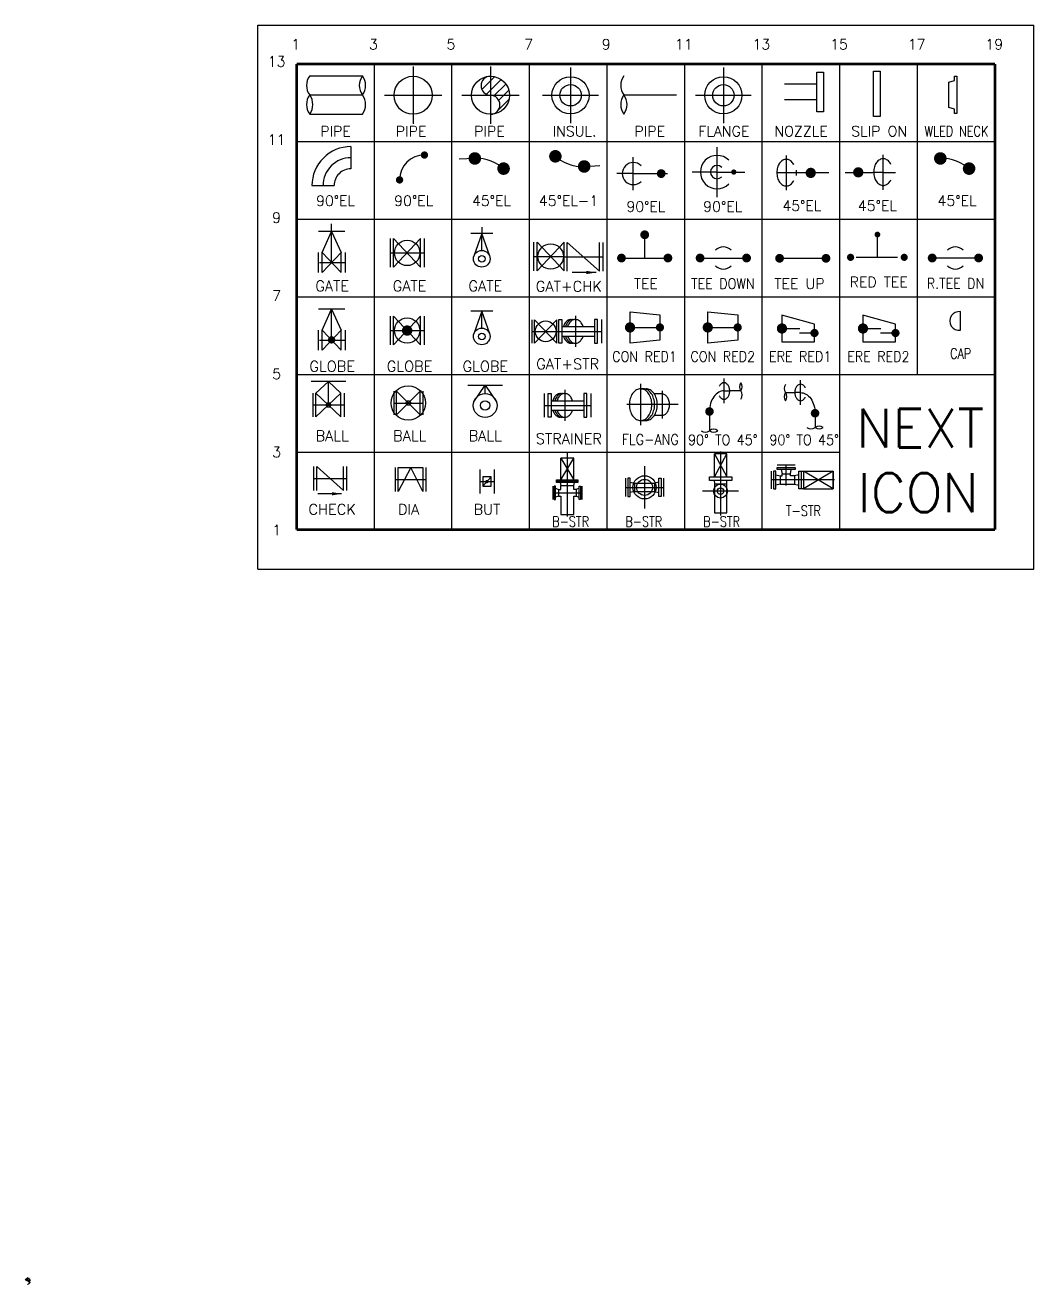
# Model space of a CAD drawing. Extents: x -6 to 78, y -18 to 167.
# Drawn here: x -6 to 19.99, y -18.44 to 14.01 of the extents above; entities that cross this region are included whole.
import ezdxf
from ezdxf.enums import TextEntityAlignment as Align

# ---------------------------------------------------------------- set-up
doc = ezdxf.new("R2010")
doc.units = 0
doc.header["$LTSCALE"] = 10
for name, pattern in [('CENTER', [0]), ('HIDDEN', [0]), ('PHANTOM', [0])]:
    doc.linetypes.add(name, pattern=pattern)
doc.layers.get('0').update_dxf_attribs({"linetype": 'CONTINUOUS'})
for name, color, linetype in [('100', 2, 'CONTINUOUS'), ('1E', 7, 'CONTINUOUS'), ('20', 1, 'CONTINUOUS'), ('21', 1, 'CENTER'), ('22', 1, 'PHANTOM'), ('2C', 7, 'CONTINUOUS'), ('30', 4, 'CONTINUOUS'), ('40', 7, 'CONTINUOUS'), ('44', 7, 'HIDDEN'), ('5C', 4, 'CONTINUOUS'), ('60', 3, 'CONTINUOUS'), ('80', 6, 'CONTINUOUS'), ('SYMBOLS', 1, 'CONTINUOUS'), ('TEXT', 7, 'CONTINUOUS')]:
    doc.layers.add(name, color=color, linetype=linetype)
doc.styles.get("Standard").update_dxf_attribs({"font": 'ROMANS'})

# ---------------------------------------------------------------- blocks, each defined once
blk = doc.blocks.new('*X')
at = {"color": 0}
for p, q in [((5950, 14350), (5950, 14350)), ((5993.8, 14350), (5993.8, 14350)), ((5840.6, 14306.2), (5840.6, 14306.2)), ((5884.4, 14306.2), (5884.4, 14306.2)), ((5928.1, 14306.2), (5928.1, 14306.2)), ((5971.9, 14306.2), (5971.9, 14306.2)), ((6015.6, 14306.2), (6015.6, 14306.2)), ((6059.4, 14306.2), (6059.4, 14306.2)), ((5818.8, 14262.5), (5818.8, 14262.5)), ((5862.5, 14262.5), (5862.5, 14262.5)), ((6037.5, 14262.5), (6037.5, 14262.5)), ((6081.2, 14262.5), (6081.2, 14262.5)), ((5796.9, 14218.8), (5796.9, 14218.8)), ((5840.6, 14218.8), (5840.6, 14218.8)), ((6059.4, 14218.8), (6059.4, 14218.8)), ((6103.1, 14218.8), (6103.1, 14218.8)), ((5818.8, 14175), (5818.8, 14175)), ((6081.2, 14175), (6081.2, 14175)), ((6125, 14175), (6125, 14175)), ((5796.9, 14131.2), (5796.9, 14131.2)), ((5840.6, 14131.2), (5840.6, 14131.2)), ((6059.4, 14131.2), (6059.4, 14131.2)), ((6103.1, 14131.2), (6103.1, 14131.2)), ((5818.8, 14087.5), (5818.8, 14087.5)), ((5862.5, 14087.5), (5862.5, 14087.5)), ((5906.2, 14087.5), (5906.2, 14087.5)), ((6037.5, 14087.5), (6037.5, 14087.5)), ((6081.2, 14087.5), (6081.2, 14087.5)), ((5884.4, 14043.8), (5884.4, 14043.8)), ((5928.1, 14043.8), (5928.1, 14043.8)), ((5971.9, 14043.8), (5971.9, 14043.8)), ((6015.6, 14043.8), (6015.6, 14043.8)), ((6059.4, 14043.8), (6059.4, 14043.8)), ((725.5, 2846.8), (750.2, 2871.6)), ((734.2, 2837.8), (762.5, 2866.2)), ((748.7, 2834.7), (771.5, 2857.5)), ((758, 2826.3), (777.2, 2845.5)), ((757, 2807.6), (777.7, 2828.3)), ((749.7, 2800.3), (752, 2802.6))]:
    blk.add_line(p, q, dxfattribs=at)

msp = doc.modelspace()

# ---------------------------------------------------------------- linework, layer by layer
at = {"color": 0}
for p, q in [((0, 14.007), (19.992, 14.007)), ((0, 0), (0, 14.007)), ((19.992, 0), (19.992, 14.007)), ((2.999, 1.012), (2.999, 13.008)), ((4.998, 1.012), (4.998, 13.008)), ((6.997, 1.012), (6.997, 13.008)), ((8.996, 1.012), (8.996, 13.008)), ((10.996, 1.012), (10.996, 13.008)), ((12.995, 1.012), (12.995, 13.008)), ((14.994, 1.012), (14.994, 13.008)), ((16.993, 5.011), (16.993, 13.008)), ((1, 11.008), (18.992, 11.008)), ((1, 9.009), (18.992, 9.009)), ((1, 7.01), (18.992, 7.01)), ((1, 5.011), (18.992, 5.011)), ((1, 3.012), (14.994, 3.012)), ((0, 0), (19.992, 0))]:
    msp.add_line(p, q, dxfattribs=at)
for points, const_width in [([(1, 1.012), (1, 13.008)], 0.0673), ([(1, 13.008), (18.992, 13.008)], 0.0673), ([(18.992, 1.012), (18.992, 13.008)], 0.0673), ([(1, 1.012), (18.992, 1.012)], 0.0666)]:
    msp.add_lwpolyline(points, dxfattribs=dict(at, const_width=const_width))
for points in [[(8.071, 6.428, 0.133256), (7.992, 6.406, 0.106756), (7.917, 6.338, 0.082524), (7.871, 6.243, 0.071352)], [(8.125, 6.428, 0.133256), (8.046, 6.406, 0.106756), (7.971, 6.338, 0.082524), (7.925, 6.243, 0.071352)], [(8.179, 6.428, 0.133256), (8.1, 6.406, 0.106756), (8.025, 6.338, 0.082524), (7.979, 6.243, 0.071352)], [(8.378, 6.243, 0.082524), (8.332, 6.338, 0.106756), (8.257, 6.406, 0.133256), (8.179, 6.428, 0.133256)], [(7.871, 5.999, 0.082524), (7.917, 5.904, 0.106756), (7.992, 5.835, 0.133256), (8.071, 5.814, 0.133256)], [(7.925, 5.999, 0.082524), (7.971, 5.904, 0.106756), (8.046, 5.835, 0.133256), (8.125, 5.814, 0.133256)], [(7.979, 5.999, 0.082524), (8.025, 5.904, 0.106756), (8.1, 5.835, 0.133256), (8.179, 5.814, 0.133256), (8.257, 5.835, 0.106756), (8.332, 5.904, 0.082524), (8.378, 5.999, 0.071352)], [(7.796, 4.521, 0.133256), (7.718, 4.5, 0.106756), (7.643, 4.431, 0.082524), (7.597, 4.336, 0.071352)], [(7.85, 4.521, 0.133256), (7.772, 4.5, 0.106756), (7.697, 4.431, 0.082524), (7.651, 4.336, 0.071352)], [(7.904, 4.521, 0.133256), (7.826, 4.5, 0.106756), (7.751, 4.431, 0.082524), (7.705, 4.336, 0.071352)], [(8.104, 4.336, 0.082524), (8.058, 4.431, 0.106756), (7.983, 4.5, 0.133256), (7.904, 4.521, 0.133256)], [(7.597, 4.092, 0.082524), (7.643, 3.997, 0.106756), (7.718, 3.929, 0.133256), (7.796, 3.907, 0.133256)], [(7.651, 4.092, 0.082524), (7.697, 3.997, 0.106756), (7.772, 3.929, 0.133256), (7.85, 3.907, 0.133256)], [(7.705, 4.092, 0.082524), (7.751, 3.997, 0.106756), (7.826, 3.929, 0.133256), (7.904, 3.907, 0.133256), (7.983, 3.929, 0.106756), (8.058, 3.997, 0.082524), (8.104, 4.092, 0.071352)]]:
    msp.add_lwpolyline(points, format="xyb", dxfattribs=at)
for centre, radius in [((3.844, 8.142), 0.327), ((5.766, 7.99), 0.215), ((7.542, 8.049), 0.327), ((5.766, 7.99), 0.0854), ((3.844, 6.142), 0.327), ((5.766, 5.991), 0.215), ((7.414, 6.121), 0.268), ((5.766, 5.991), 0.0854), ((5.853, 4.212), 0.307), ((5.853, 4.212), 0.122)]:
    msp.add_circle(centre, radius, dxfattribs=at)
msp.add_arc((4.29, 10.022), 0.641, 90, 180, dxfattribs=at)
at = {"layer": '100', "color": 0}
for p, q in [((2.394, 10.879), (2.394, 10.309)), ((1.391, 9.876), (1.96, 9.876)), ((18.102, 6.15), (18.102, 6.629))]:
    msp.add_line(p, q, dxfattribs=at)
for points in [[(16.034, 12.822), (16.034, 11.652), (15.863, 11.652), (15.863, 12.822), (16.034, 12.822)], [(18.011, 12.693), (18.011, 11.729), (17.952, 11.729), (17.952, 11.842), (17.806, 11.883), (17.806, 12.539), (17.952, 12.581), (17.952, 12.693), (18.011, 12.693)], [(9.587, 5.815), (9.587, 6.628), (10.357, 6.546), (10.357, 5.897), (9.587, 5.815)], [(11.59, 5.815), (11.59, 6.628), (12.361, 6.546), (12.361, 5.897), (11.59, 5.815)]]:
    msp.add_lwpolyline(points, dxfattribs=at)
for points in [[(13.613, 10.553, 0.133256), (13.524, 10.529, 0.106756), (13.441, 10.452, 0.082828), (13.389, 10.345, 0.071352), (13.37, 10.209, 0.071352), (13.389, 10.073, 0.082828), (13.441, 9.966, 0.106756), (13.524, 9.889, 0.133256), (13.613, 9.865, 0.133256), (13.701, 9.889, 0.106756), (13.785, 9.966, 0.035974), (13.812, 10.01, 0.071352)], [(13.812, 10.408, 0.035974), (13.785, 10.452, 0.106756), (13.701, 10.529, 0.133256), (13.613, 10.553, 0.133256)], [(16.109, 10.567, 0.133256), (16.02, 10.543, 0.106756), (15.937, 10.467, 0.082828), (15.885, 10.36, 0.071352), (15.865, 10.223, 0.071352), (15.885, 10.087, 0.082828), (15.937, 9.98, 0.106756), (16.02, 9.903, 0.133256), (16.109, 9.879, 0.133256), (16.197, 9.903, 0.106756), (16.281, 9.98, 0.035974), (16.307, 10.024, 0.071352)], [(16.307, 10.422, 0.035974), (16.281, 10.467, 0.106756), (16.197, 10.543, 0.133256), (16.109, 10.567, 0.133256)]]:
    msp.add_lwpolyline(points, format="xyb", dxfattribs=at)
for points, const_width in [([(10.334, 10.185, 1), (10.447, 10.185, 1)], 0.113), ([(12.227, 10.224, 1), (12.294, 10.224, 1)], 0.0679), ([(9.521, 6.222, 1), (9.653, 6.222, 1)], 0.132), ([(10.305, 6.222, 1), (10.41, 6.222, 1)], 0.106), ([(11.524, 6.222, 1), (11.656, 6.222, 1)], 0.132), ([(12.308, 6.222, 1), (12.414, 6.222, 1)], 0.106)]:
    msp.add_lwpolyline(points, format="xyb", close=True, dxfattribs=dict(at, const_width=const_width))
for centre in [(3.998, 12.203), (5.991, 12.203)]:
    msp.add_circle(centre, 0.491, dxfattribs=at)
for centre, radius, start, end in [((2.394, 9.876), 1.003, 89.9999, 180), ((9.672, 10.185), 0.285, 45, 315), ((11.83, 10.224), 0.43, 45, 315), ((11.83, 10.224), 0.171, 45, 315), ((2.394, 9.876), 0.433, 89.9998, 180), ((18.07, 6.389), 0.242, 82.4359, 277.5641)]:
    msp.add_arc(centre, radius, start, end, dxfattribs=at)
at = {"layer": '1E', "color": 0}
for p, q in [((12.01, 4.271), (12.01, 4.906)), ((12.01, 4.589), (12.16, 4.589)), ((13.979, 4.544), (13.829, 4.544)), ((13.979, 4.227), (13.979, 4.861))]:
    msp.add_line(p, q, dxfattribs=at)
at = {"layer": '1E', "color": 0, "const_width": 0.11}
for points in [[(11.579, 4.057, 1), (11.689, 4.057, 1)], [(14.3, 4.012, 1), (14.41, 4.012, 1)]]:
    msp.add_lwpolyline(points, format="xyb", close=True, dxfattribs=at)
at = {"layer": '20', "color": 0}
for p, q in [((1.657, 8.155), (1.896, 8.693)), ((1.896, 7.897), (1.896, 8.693)), ((1.896, 8.693), (2.144, 8.155)), ((5.766, 8.644), (5.562, 8.057)), ((5.971, 8.057), (5.766, 8.644)), ((5.766, 8.205), (5.766, 8.644)), ((1.657, 6.155), (1.896, 6.694)), ((1.896, 6.694), (2.144, 6.155)), ((1.896, 5.898), (1.896, 6.694)), ((5.766, 6.645), (5.562, 6.058)), ((5.766, 6.206), (5.766, 6.645)), ((5.971, 6.058), (5.766, 6.645)), ((13.502, 6.195), (13.959, 6.195)), ((15.59, 6.195), (16.046, 6.195)), ((14.34, 6.078), (13.95, 6.078)), ((16.428, 6.078), (16.038, 6.078)), ((1.493, 4.533), (1.816, 4.832)), ((1.816, 4.832), (2.138, 4.533)), ((1.816, 4.226), (1.816, 4.832)), ((5.561, 4.306), (5.853, 4.733)), ((5.853, 4.733), (6.144, 4.306)), ((5.853, 4.519), (5.853, 4.733)), ((9.859, 4.644), (10, 4.644)), ((10.411, 4.509), (10.214, 4.509)), ((10.411, 3.958), (10.214, 3.958)), ((9.859, 3.824), (10, 3.824))]:
    msp.add_line(p, q, dxfattribs=at)
for points in [[(3.496, 8.51), (4.192, 7.773), (4.192, 8.51), (3.496, 7.773), (3.496, 8.51)], [(1.657, 8.155), (2.144, 7.639), (2.144, 8.155), (1.657, 7.639), (1.657, 8.155)], [(7.194, 8.417), (7.89, 7.681), (7.89, 8.417), (7.194, 7.681), (7.194, 8.417)], [(7.969, 7.675), (7.969, 8.412), (8.796, 7.675), (8.796, 8.412)], [(3.496, 6.511), (4.192, 5.774), (4.192, 6.511), (3.496, 5.774), (3.496, 6.511)], [(7.129, 6.422), (7.699, 5.819), (7.699, 6.422), (7.129, 5.819), (7.129, 6.422)], [(1.657, 6.155), (2.144, 5.64), (2.144, 6.155), (1.657, 5.64), (1.657, 6.155)], [(3.571, 4.582), (4.176, 3.968), (4.176, 4.582), (3.571, 3.968), (3.571, 4.582)], [(1.493, 4.533), (2.138, 3.919), (2.138, 4.533), (1.493, 3.919), (1.493, 4.533)], [(1.514, 2.026), (1.514, 2.64), (2.204, 2.026), (2.204, 2.64)], [(3.615, 2.611), (4.245, 2.611), (4.245, 1.997), (3.935, 2.611), (3.615, 1.997), (3.615, 2.611)], [(6.009, 2.375), (5.794, 2.375), (5.794, 2.131), (6.009, 2.131), (6.009, 2.375), (5.794, 2.131)]]:
    msp.add_lwpolyline(points, dxfattribs=at)
msp.add_lwpolyline([(9.859, 4.644, 0.133256), (9.754, 4.615, 0.106756), (9.654, 4.524, 0.082828), (9.593, 4.396, 0.071352), (9.569, 4.234, 0.071352), (9.593, 4.071, 0.082828), (9.654, 3.944, 0.106756), (9.754, 3.852, 0.133256), (9.859, 3.824, 0.133256), (9.965, 3.852, 0.106756), (10.064, 3.944, 0.082828), (10.126, 4.071, 0.071352), (10.149, 4.234, 0.071352), (10.126, 4.396, 0.082828), (10.064, 4.524, 0.106756), (9.965, 4.615, 0.133256)], format="xyb", close=True, dxfattribs=at)
for points in [[(9.93, 3.824, 0.133256), (10.035, 3.852, 0.106756), (10.135, 3.944, 0.082828), (10.196, 4.071, 0.071352), (10.219, 4.234, 0.071352), (10.196, 4.396, 0.082828), (10.135, 4.524, 0.106756), (10.035, 4.615, 0.133256), (9.93, 4.644, 0.133256)], [(10, 3.824, 0.133256), (10.105, 3.852, 0.106756), (10.205, 3.944, 0.082828), (10.266, 4.071, 0.071352), (10.29, 4.234, 0.071352), (10.266, 4.396, 0.082828), (10.205, 4.524, 0.106756), (10.105, 4.615, 0.133256), (10, 4.644, 0.133256)], [(10.411, 3.958, 0.133256), (10.481, 3.977, 0.106756), (10.548, 4.039, 0.082828), (10.59, 4.124, 0.071352), (10.606, 4.234, 0.071352), (10.59, 4.343, 0.082828), (10.548, 4.429, 0.106756), (10.481, 4.49, 0.133256), (10.411, 4.509, 0.133256)]]:
    msp.add_lwpolyline(points, format="xyb", dxfattribs=at)
at = {"layer": '20', "color": 0, "const_width": 0.0436}
msp.add_lwpolyline([(5.878, 2.253, 1), (5.922, 2.253, 1)], format="xyb", close=True, dxfattribs=at)
at = {"layer": '20', "color": 0}
for centre, radius in [((3.873, 4.275), 0.444), ((1.816, 4.226), 0.0582), ((3.873, 4.275), 0.0582)]:
    msp.add_circle(centre, radius, dxfattribs=at)
for centre, start, end in [((1.66, 12.456), 143.1303, 216.8701), ((3.02, 12.456), 143.1299, 216.8697), ((2.365, 12.456), 323.1299, 36.8697), ((9.756, 12.456), 143.1303, 216.8701), ((1.66, 11.964), 143.1299, 216.8697), ((1.005, 11.964), 323.1299, 36.8697), ((2.365, 11.964), 323.1303, 36.8701), ((9.756, 11.964), 143.1299, 216.8697), ((9.101, 11.964), 323.1299, 36.8697)]:
    msp.add_arc(centre, 0.409, start, end, dxfattribs=at)
at = {"layer": '21', "color": 0}
for p, q in [((3.998, 12.94), (3.998, 11.466)), ((5.991, 12.94), (5.991, 11.466)), ((8.054, 12.92), (8.054, 11.484)), ((11.993, 12.92), (11.993, 11.484)), ((1.333, 12.21), (2.693, 12.21)), ((3.261, 12.203), (4.735, 12.203)), ((5.254, 12.203), (6.728, 12.203)), ((7.335, 12.202), (8.772, 12.202)), ((9.429, 12.21), (10.788, 12.21)), ((11.275, 12.202), (12.711, 12.202)), ((11.83, 9.579), (11.83, 10.869)), ((9.672, 9.758), (9.672, 10.612)), ((13.608, 10.65), (13.608, 9.756)), ((16.104, 10.665), (16.104, 9.77)), ((9.672, 10.185), (9.245, 10.185)), ((11.83, 10.224), (11.185, 10.224)), ((13.608, 10.203), (13.365, 10.203)), ((16.104, 10.217), (15.84, 10.217)), ((3.404, 8.142), (4.284, 8.142)), ((1.584, 7.897), (2.246, 7.897)), ((7.102, 8.049), (7.89, 8.049)), ((7.891, 8.044), (8.889, 8.044)), ((8.179, 6.52), (8.179, 5.722)), ((9.587, 6.222), (10.357, 6.222)), ((11.59, 6.222), (12.361, 6.222)), ((1.584, 5.898), (2.246, 5.898)), ((3.404, 6.142), (4.284, 6.142)), ((7.054, 6.121), (7.699, 6.121)), ((7.652, 6.121), (8.848, 6.121)), ((7.904, 4.613), (7.904, 3.815)), ((9.859, 4.767), (9.859, 3.701)), ((9.859, 4.767), (9.859, 3.701)), ((10.411, 4.592), (10.411, 3.875)), ((1.412, 4.226), (2.219, 4.226)), ((3.502, 4.275), (4.245, 4.275)), ((10.824, 4.234), (9.501, 4.234)), ((7.378, 4.214), (8.574, 4.214)), ((7.971, 3.018), (7.971, 1.35)), ((11.92, 3.027), (11.92, 1.377)), ((9.962, 2.645), (9.962, 1.562)), ((13.611, 2.153), (13.611, 2.679)), ((1.436, 2.333), (2.28, 2.333)), ((3.535, 2.304), (4.326, 2.304)), ((14.858, 2.293), (13.226, 2.293)), ((5.713, 2.253), (6.087, 2.253)), ((7.594, 1.964), (8.348, 1.964)), ((9.472, 2.103), (10.452, 2.103)), ((12.386, 2.008), (11.455, 2.008))]:
    msp.add_line(p, q, dxfattribs=at)
for points, const_width in [([(3.777, 6.142, 1), (3.911, 6.142, 1)], 0.135), ([(1.849, 5.902, 1), (1.944, 5.902, 1)], 0.0942)]:
    msp.add_lwpolyline(points, format="xyb", close=True, dxfattribs=dict(at, const_width=const_width))
msp.add_arc((2.394, 9.876), 0.718, 89.9998, 180, dxfattribs=at)
at = {"layer": '22', "color": 0}
for p, q in [((11.762, 2.373), (11.762, 2.966)), ((11.762, 2.966), (12.079, 2.373)), ((12.079, 2.966), (11.762, 2.966)), ((11.762, 2.373), (12.079, 2.966)), ((12.079, 2.373), (12.079, 2.966)), ((7.806, 2.301), (7.806, 2.859)), ((7.806, 2.859), (8.136, 2.301)), ((8.136, 2.859), (7.806, 2.859)), ((7.806, 2.301), (8.136, 2.859)), ((8.136, 2.301), (8.136, 2.859))]:
    msp.add_line(p, q, dxfattribs=at)
msp.add_lwpolyline([(14.825, 2.063), (14.055, 2.523), (14.825, 2.523), (14.055, 2.063), (14.825, 2.063), (14.825, 2.523), (14.825, 2.063)], dxfattribs=at)
at = {"layer": '2C', "color": 0}
for centre, start, end in [((12.583, 4.694), 143.1299, 216.8697), ((12.301, 4.694), 323.1299, 36.8697), ((12.301, 4.483), 323.1303, 36.8701), ((13.731, 4.65), 143.1303, 216.8701), ((13.731, 4.439), 143.1299, 216.8697), ((13.449, 4.439), 323.1299, 36.8697), ((11.74, 3.422), 53.1299, 126.8697), ((14.249, 3.786), 233.1303, 306.8701), ((14.46, 3.505), 53.1299, 126.8697), ((14.46, 3.786), 233.1299, 306.8697), ((11.528, 3.704), 233.1303, 306.8701), ((11.74, 3.704), 233.1299, 306.8697)]:
    msp.add_arc(centre, 0.176, start, end, dxfattribs=at)
at = {"layer": '30', "color": 0}
for p, q in [((5.583, 10.574), (5.182, 10.553)), ((8.41, 10.368), (8.812, 10.39)), ((9.672, 10.185), (10.553, 10.185)), ((11.83, 10.224), (12.545, 10.224)), ((13.608, 10.217), (14.71, 10.217)), ((15.132, 10.217), (15.84, 10.217)), ((16.104, 10.217), (16.431, 10.217)), ((9.965, 8.01), (9.965, 8.636)), ((15.963, 8.03), (15.963, 8.656)), ((9.414, 8.01), (10.483, 8.01)), ((11.372, 8.01), (12.602, 8.01)), ((13.415, 8.003), (14.655, 8.003)), ((15.411, 8.03), (16.481, 8.03)), ((17.352, 8.011), (18.582, 8.011))]:
    msp.add_line(p, q, dxfattribs=at)
for points, const_width in [([(14.177, 10.203, 1), (14.309, 10.203, 1)], 0.132), ([(15.402, 10.217, 1), (15.534, 10.217, 1)], 0.132), ([(15.925, 8.614, 1), (15.999, 8.614, 1)], 0.0739), ([(11.336, 8.01, 1), (11.449, 8.01, 1)], 0.113), ([(12.533, 8.01, 1), (12.646, 8.01, 1)], 0.113), ([(13.384, 8.003, 1), (13.497, 8.003, 1)], 0.113), ([(14.581, 8.003, 1), (14.694, 8.003, 1)], 0.113), ([(15.224, 8.028, 1), (15.317, 8.028, 1)], 0.0924), ([(16.607, 8.028, 1), (16.699, 8.028, 1)], 0.0924), ([(17.316, 8.011, 1), (17.43, 8.011, 1)], 0.113), ([(18.513, 8.011, 1), (18.626, 8.011, 1)], 0.113)]:
    msp.add_lwpolyline(points, format="xyb", close=True, dxfattribs=dict(at, const_width=const_width))
msp.add_lwpolyline([(14.104, 4.67, 0.035974), (14.087, 4.697, 0.106756), (14.036, 4.745, 0.133256), (13.982, 4.759, 0.133256), (13.927, 4.745, 0.106756), (13.876, 4.697, 0.082828), (13.844, 4.632, 0.071352), (13.832, 4.548, 0.071352), (13.844, 4.464, 0.082828), (13.876, 4.398, 0.106756), (13.927, 4.351, 0.133256), (13.982, 4.336, 0.133256), (14.036, 4.351, 0.106756), (14.087, 4.398, 0.035974), (14.104, 4.426, 0.071352)], format="xyb", dxfattribs=at)
for centre, start, end in [((5.638, 9.55), 45, 93.0667), ((8.356, 11.393), 225, 273.0667), ((17.633, 9.55), 45, 93.0667)]:
    msp.add_arc(centre, 1.026, start, end, dxfattribs=at)
at = {"layer": '40', "color": 0}
for p, q in [((14.402, 12.487), (13.564, 12.487)), ((14.402, 12.081), (13.564, 12.081)), ((13.871, 10.272), (13.871, 10.134)), ((15.84, 10.217), (15.84, 10.217)), ((1.896, 8.693), (1.896, 8.89)), ((5.766, 8.808), (5.766, 8.644)), ((2.236, 8.693), (1.557, 8.693)), ((6.049, 8.644), (5.484, 8.644)), ((2.236, 6.694), (1.557, 6.694)), ((6.049, 6.645), (5.484, 6.645)), ((7.753, 5.814), (7.753, 6.428)), ((7.753, 6.428), (7.831, 6.428)), ((7.831, 6.428), (7.831, 5.814)), ((7.831, 6.243), (8.67, 6.243)), ((8.67, 6.428), (8.67, 5.814)), ((8.747, 6.428), (8.67, 6.428)), ((8.747, 5.814), (8.747, 6.428)), ((7.831, 5.999), (8.67, 5.999)), ((7.831, 5.814), (7.753, 5.814)), ((8.67, 5.814), (8.747, 5.814)), ((2.26, 4.832), (1.371, 4.832)), ((5.408, 4.733), (6.297, 4.733)), ((7.479, 4.521), (7.556, 4.521)), ((7.479, 3.907), (7.479, 4.521)), ((7.556, 4.521), (7.556, 3.907)), ((7.556, 4.336), (8.396, 4.336)), ((8.473, 4.521), (8.396, 4.521)), ((8.396, 4.521), (8.396, 3.907)), ((8.473, 3.907), (8.473, 4.521)), ((7.556, 3.907), (7.479, 3.907)), ((7.556, 4.092), (8.396, 4.092)), ((8.396, 3.907), (8.473, 3.907)), ((13.456, 2.401), (13.504, 2.401)), ((13.504, 2.401), (13.504, 2.449)), ((13.719, 2.401), (13.719, 2.449)), ((13.828, 2.401), (13.719, 2.401)), ((13.997, 2.523), (13.997, 2.063)), ((7.696, 2.265), (8.246, 2.265)), ((7.747, 2.05), (7.806, 2.05)), ((7.806, 2.05), (7.806, 2.151)), ((8.136, 2.05), (8.136, 2.151)), ((8.196, 2.05), (8.136, 2.05)), ((9.704, 2.213), (10.219, 2.213)), ((9.704, 1.994), (10.219, 1.994)), ((11.762, 2.197), (11.762, 1.443)), ((12.079, 1.443), (12.079, 2.197)), ((13.456, 2.185), (13.828, 2.185)), ((7.747, 1.878), (7.806, 1.878)), ((7.806, 1.878), (7.806, 1.406)), ((8.136, 1.406), (8.136, 1.878)), ((8.136, 1.878), (8.196, 1.878)), ((7.806, 1.406), (8.136, 1.406)), ((11.762, 1.443), (12.079, 1.443))]:
    msp.add_line(p, q, dxfattribs=at)
for points in [[(14.402, 12.796), (14.573, 12.796), (14.573, 11.772), (14.402, 11.772), (14.402, 12.796)], [(13.481, 2.56), (13.504, 2.449), (13.719, 2.449), (13.742, 2.56), (13.381, 2.56), (13.381, 2.618), (13.842, 2.618), (13.842, 2.56), (13.742, 2.56)], [(7.784, 2.229), (7.806, 2.151), (8.136, 2.151), (8.158, 2.229), (7.696, 2.229), (7.696, 2.301), (8.246, 2.301), (8.246, 2.229), (8.158, 2.229)], [(9.591, 2.236), (9.704, 2.213), (9.704, 1.994), (9.591, 1.971), (9.591, 2.336), (9.533, 2.336), (9.533, 1.871), (9.591, 1.871), (9.591, 1.971)], [(10.332, 2.236), (10.219, 2.213), (10.219, 1.994), (10.332, 1.971), (10.332, 2.336), (10.39, 2.336), (10.39, 1.871), (10.332, 1.871), (10.332, 1.971)], [(11.758, 2.283), (11.762, 2.197), (12.079, 2.197), (12.083, 2.283), (11.634, 2.283), (11.634, 2.373), (12.207, 2.373), (12.207, 2.283), (12.083, 2.283)], [(13.345, 2.424), (13.456, 2.401), (13.456, 2.185), (13.345, 2.163), (13.345, 2.523), (13.287, 2.523), (13.287, 2.063), (13.345, 2.063), (13.345, 2.163)], [(13.939, 2.424), (13.828, 2.401), (13.828, 2.185), (13.939, 2.163), (13.939, 2.523), (14.055, 2.523), (14.055, 2.063), (13.939, 2.063), (13.939, 2.163)], [(7.668, 2.081), (7.747, 2.05), (7.747, 1.878), (7.668, 1.847), (7.668, 2.136), (7.632, 2.136), (7.632, 1.792), (7.668, 1.792), (7.668, 1.847)], [(8.274, 2.081), (8.196, 2.05), (8.196, 1.878), (8.274, 1.847), (8.274, 2.136), (8.31, 2.136), (8.31, 1.792), (8.274, 1.792), (8.274, 1.847)]]:
    msp.add_lwpolyline(points, dxfattribs=at)
for points, const_width in [([(4.243, 10.663, 1), (4.337, 10.663, 1)], 0.0942), ([(5.531, 10.632, 1), (5.645, 10.517, 1)], 0.162), ([(7.721, 10.573, 1), (7.607, 10.687, 1)], 0.162), ([(17.526, 10.632, 1), (17.64, 10.517, 1)], 0.162), ([(6.272, 10.37, 1), (6.386, 10.256, 1)], 0.162), ([(8.463, 10.311, 1), (8.348, 10.425, 1)], 0.162), ([(18.267, 10.37, 1), (18.381, 10.256, 1)], 0.162), ([(3.601, 10.022, 1), (3.695, 10.022, 1)], 0.0942), ([(9.908, 8.608, 1), (10.022, 8.608, 1)], 0.113), ([(9.31, 8.01, 1), (9.423, 8.01, 1)], 0.113), ([(10.507, 8.01, 1), (10.62, 8.01, 1)], 0.113)]:
    msp.add_lwpolyline(points, format="xyb", close=True, dxfattribs=dict(at, const_width=const_width))
for centre, radius in [((8.054, 12.202), 0.479), ((11.993, 12.202), 0.479), ((8.054, 12.202), 0.276), ((11.993, 12.202), 0.276), ((9.962, 2.103), 0.299), ((11.92, 2.008), 0.179), ((11.92, 2.008), 0.0839)]:
    msp.add_circle(centre, radius, dxfattribs=at)
for centre, radius, start, end in [((5.993, 12.449), 0.246, 90.5765, 269.4239), ((5.988, 11.957), 0.246, 270.5754, 89.4242), ((11.991, 8.01), 0.285, 45, 134.9997), ((17.971, 8.011), 0.285, 45, 134.9997), ((11.991, 8.01), 0.285, 225.0003, 315), ((17.971, 8.011), 0.285, 225.0003, 315)]:
    msp.add_arc(centre, radius, start, end, dxfattribs=at)
at = {"layer": '44', "color": 0}
msp.add_circle((9.962, 2.103), 0.206, dxfattribs=at)
at = {"layer": '5C', "color": 0}
for p, q in [((12.442, 4.589), (12.16, 4.589)), ((13.59, 4.544), (13.829, 4.544)), ((11.634, 4.057), (11.634, 3.563)), ((14.355, 4.012), (14.355, 3.645))]:
    msp.add_line(p, q, dxfattribs=at)
for points in [[(12.01, 4.589, 0.133256), (11.874, 4.552, 0.106756), (11.744, 4.433, 0.082828), (11.664, 4.267, 0.071352), (11.634, 4.057, 0.071352)], [(11.885, 4.463, 0.035974), (11.902, 4.435, 0.106756), (11.953, 4.388, 0.133256), (12.007, 4.374, 0.133256), (12.062, 4.388, 0.106756), (12.113, 4.435, 0.082828), (12.145, 4.501, 0.071352), (12.157, 4.585, 0.071352), (12.145, 4.669, 0.082828), (12.113, 4.734, 0.106756), (12.062, 4.782, 0.133256), (12.007, 4.796, 0.133256), (11.953, 4.782, 0.106756), (11.902, 4.734, 0.035974), (11.885, 4.707, 0.071352)], [(13.979, 4.544, -0.133256), (14.115, 4.507, -0.106756), (14.245, 4.388, -0.082828), (14.325, 4.223, -0.071352), (14.355, 4.012, -0.071352)]]:
    msp.add_lwpolyline(points, format="xyb", dxfattribs=at)
at = {"layer": '60', "color": 0}
for p, q in [((1.333, 12.701), (2.693, 12.701)), ((1.333, 11.718), (2.693, 11.718)), ((3.404, 8.51), (3.404, 7.773)), ((4.284, 8.51), (4.284, 7.773)), ((1.547, 8.155), (1.547, 7.639)), ((2.246, 8.155), (2.246, 7.639)), ((7.102, 8.417), (7.102, 7.681)), ((8.889, 8.412), (8.889, 7.675)), ((3.404, 6.511), (3.404, 5.774)), ((4.284, 6.511), (4.284, 5.774)), ((7.054, 6.422), (7.054, 5.819)), ((8.848, 6.428), (8.848, 5.814)), ((1.547, 6.155), (1.547, 5.64)), ((2.246, 6.155), (2.246, 5.64)), ((3.502, 4.582), (3.502, 3.968)), ((4.245, 4.582), (4.245, 3.968)), ((1.412, 4.533), (1.412, 3.919)), ((2.219, 4.533), (2.219, 3.919)), ((7.378, 4.521), (7.378, 3.907)), ((8.574, 4.521), (8.574, 3.907)), ((1.433, 2.64), (1.433, 2.026)), ((2.28, 2.64), (2.28, 2.026)), ((3.535, 2.611), (3.535, 1.997)), ((4.326, 2.611), (4.326, 1.997)), ((13.842, 2.679), (13.381, 2.679)), ((5.713, 2.56), (5.713, 1.946)), ((6.087, 2.56), (6.087, 1.946)), ((9.472, 2.336), (9.472, 1.871)), ((10.452, 2.336), (10.452, 1.871)), ((13.226, 2.523), (13.226, 2.063)), ((7.594, 2.136), (7.594, 1.792)), ((8.348, 2.136), (8.348, 1.792))]:
    msp.add_line(p, q, dxfattribs=at)
for points in [[(13.502, 6.539), (13.502, 5.851), (14.34, 5.851), (14.34, 6.305), (13.502, 6.539)], [(15.59, 6.539), (15.59, 5.851), (16.428, 5.851), (16.428, 6.305), (15.59, 6.539)]]:
    msp.add_lwpolyline(points, dxfattribs=at)
for points, const_width in [([(13.436, 6.195, 1), (13.568, 6.195, 1)], 0.132), ([(14.287, 6.078, 1), (14.393, 6.078, 1)], 0.106), ([(15.524, 6.195, 1), (15.656, 6.195, 1)], 0.132), ([(16.375, 6.078, 1), (16.48, 6.078, 1)], 0.106)]:
    msp.add_lwpolyline(points, format="xyb", close=True, dxfattribs=dict(at, const_width=const_width))
at = {"layer": 'SYMBOLS', "color": 0}
for p, q in [((8.711, 7.638), (8.099, 7.638)), ((2.156, 1.938), (1.544, 1.938))]:
    msp.add_line(p, q, dxfattribs=at)
for points in [[(8.465, 7.597), (8.465, 7.679), (8.711, 7.638)], [(1.909, 1.897), (1.909, 1.979), (2.156, 1.938)]]:
    msp.add_solid(points, dxfattribs=at)

# ---------------------------------------------------------------- block references
at = {"color": 0, "xscale": 0.01346257404415725, "yscale": 0.01346257404415725, "zscale": 0.01346257404415725}
msp.add_blockref('*X', (-4, -25.977), dxfattribs=at)
at = {"layer": '80', "color": 0, "xscale": 0.002692514808831449, "yscale": 0.002692514808831449, "zscale": 0.002692514808831449}
msp.add_blockref('*X', (-7.952, -25.977), dxfattribs=at)

# ---------------------------------------------------------------- texts
at = {"color": 0}
for s, height, p in [('1', 0.267, (0.973, 13.515)), ('3', 0.267, (2.973, 13.515)), ('5', 0.267, (4.973, 13.515)), ('7', 0.267, (6.973, 13.515)), ('9', 0.267, (8.973, 13.515)), ('11', 0.2666, (10.973, 13.515)), ('13', 0.2666, (12.973, 13.515)), ('15', 0.2666, (14.973, 13.515)), ('17', 0.2666, (16.973, 13.515)), ('19', 0.2666, (18.973, 13.515)), ('13', 0.2666, (0.479, 13.072)), ('PIPE', 0.2666, (1.999, 11.275)), ('PIPE', 0.2666, (3.945, 11.275)), ('PIPE', 0.2666, (5.964, 11.275)), ('INSUL.', 0.2666, (8.157, 11.275)), ('PIPE', 0.2666, (10.095, 11.275)), ('FLANGE ', 0.2666, (12.096, 11.275)), ('NOZZLE', 0.2666, (13.994, 11.275)), ('SLIP ON', 0.2666, (16.007, 11.275)), ('11', 0.2666, (0.479, 11.061)), ('90%%DEL', 0.2666, (1.999, 9.486)), ('90%%DEL', 0.2666, (4.012, 9.486)), ('45%%DEL', 0.2666, (6.018, 9.486)), ('45%%DEL-1', 0.2666, (8.003, 9.486)), ('90%%DEL', 0.2666, (9.996, 9.336)), ('90%%DEL', 0.2666, (11.975, 9.336)), ('45%%DEL', 0.2666, (14.015, 9.356)), ('45%%DEL', 0.2666, (15.96, 9.356)), ('45%%DEL', 0.2666, (18.013, 9.486)), ('9', 0.267, (0.479, 9.049)), ('TEE', 0.2666, (9.996, 7.35)), ('TEE UP', 0.2666, (13.954, 7.35)), ('RED TEE', 0.2666, (15.994, 7.391)), ('7', 0.267, (0.479, 7.037)), ('5', 0.267, (0.479, 5.026)), ('3', 0.267, (0.479, 3.014)), ('1', 0.267, (0.479, 1.003))]:
    msp.add_text(s, height=height, dxfattribs=at).set_placement(p, align=Align.MIDDLE)
for s, height, width, p in [('WLED NECK', 0.2666, 0.8, (17.999, 11.275)), ('TEE DOWN', 0.2666, 0.9, (11.982, 7.35)), ('R.TEE DN', 0.2666, 0.9, (17.975, 7.355)), ('CON RED1', 0.2666, 0.9, (9.96, 5.473)), ('CON RED2', 0.2666, 0.9, (11.976, 5.473)), ('ERE RED1', 0.2666, 0.9, (13.971, 5.473)), ('ERE RED2', 0.2666, 0.9, (15.986, 5.473)), ('CAP', 0.2666, 0.8, (18.107, 5.549)), ('FLG-ANG', 0.2666, 0.9, (10.109, 3.336)), ('90%%D TO 45%%D', 0.26656, 0.9, (11.976, 3.327)), ('90%%D TO 45%%D', 0.26656, 0.9, (14.074, 3.327)), ('T-STR', 0.2666, 0.8, (14.055, 1.5)), ('B-STR', 0.2666, 0.8, (8.057, 1.222)), ('B-STR', 0.2666, 0.8, (9.94, 1.222)), ('B-STR', 0.2666, 0.8, (11.947, 1.222))]:
    msp.add_text(s, height=height, dxfattribs=dict(at, width=width)).set_placement(p, align=Align.MIDDLE)
at = {"layer": 'TEXT', "color": 0}
for s, height, p in [('GATE', 0.2741, (1.912, 7.291)), ('GATE', 0.2741, (3.906, 7.291)), ('GATE', 0.2741, (5.858, 7.291)), ('GAT+CHK', 0.2741, (8.01, 7.281)), ('GLOBE', 0.2741, (1.912, 5.222)), ('GLOBE', 0.2741, (3.906, 5.222)), ('GLOBE', 0.2741, (5.858, 5.222)), ('GAT+STR', 0.2741, (7.98, 5.282)), ('NEXT', 1, (17.061, 3.628)), ('BALL', 0.2741, (1.912, 3.432)), ('BALL', 0.2741, (3.91, 3.432)), ('BALL', 0.2741, (5.856, 3.432)), ('STRAINER', 0.2741, (8.01, 3.355)), ('ICON', 1, (17.013, 1.967)), ('CHECK', 0.2741, (1.912, 1.537)), ('DIA', 0.2741, (3.882, 1.537)), ('BUT', 0.2741, (5.901, 1.537))]:
    msp.add_text(s, height=height, dxfattribs=at).set_placement(p, align=Align.MIDDLE)

doc.saveas('drawing.dxf')
